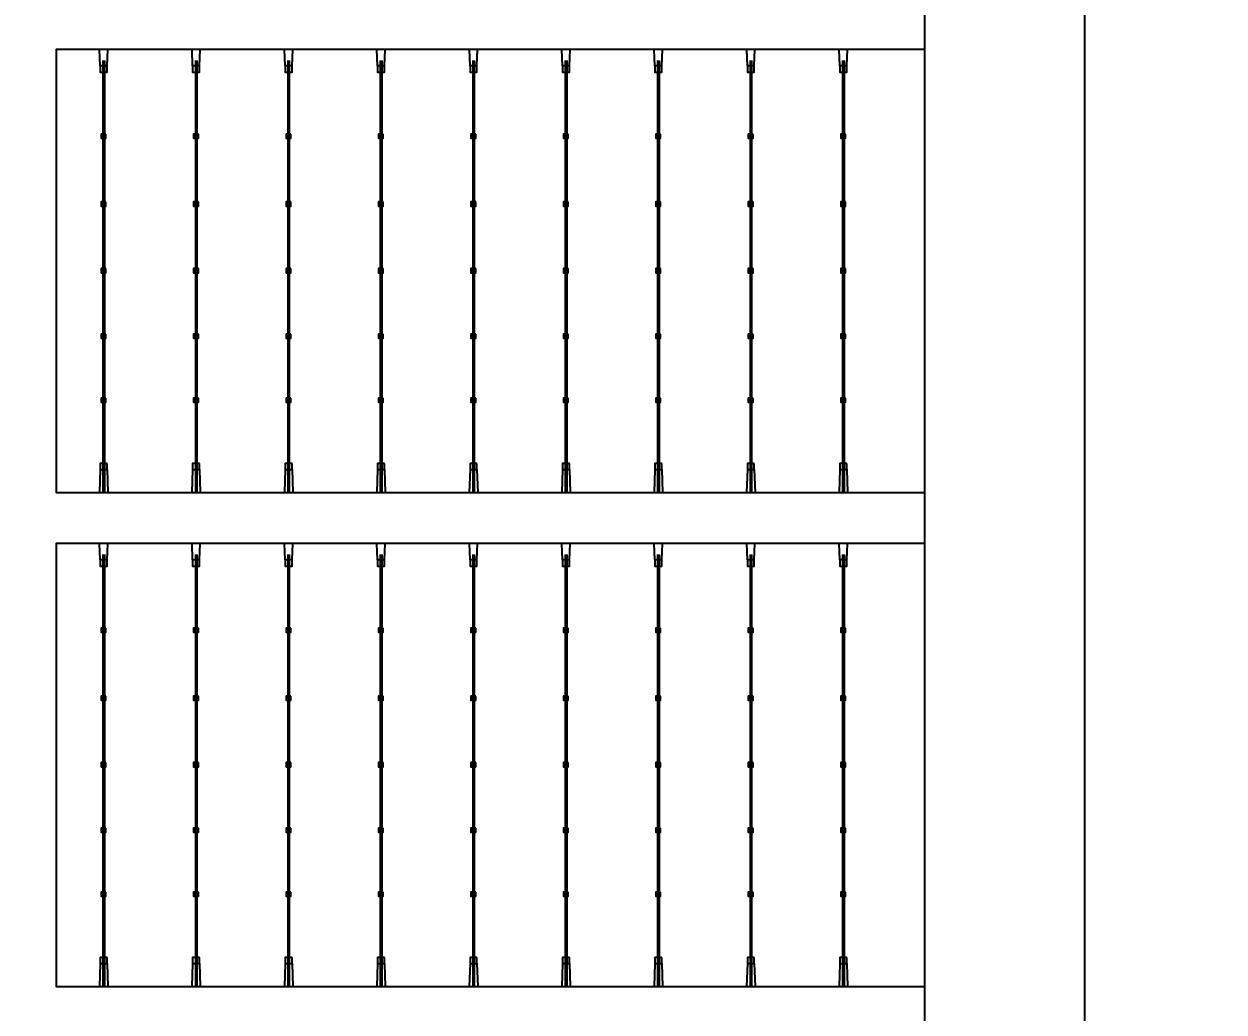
# Model space of a CAD drawing. Header units: millimetres. Extents: x 10297564 to 11610295, y -9287743 to -8409454.
# Drawn here: x 10436461 to 10439594, y -9103410 to -9100829 of the extents above; entities that cross this region are included whole.
import ezdxf

# ---------------------------------------------------------------- set-up
doc = ezdxf.new("R2010")
doc.units = ezdxf.units.MM
doc.header["$LTSCALE"] = 100
doc.layers.add('E1', color=1, linetype='Continuous')
doc.layers.add('Outline', color=5, linetype='Continuous', lineweight=25)
doc.styles.add('HL-S1', font='DotumChe.ttf')
doc.styles.add('MG', font='malgun.ttf')
doc.dimstyles.new('HL-100', dxfattribs={"dimscale": 100, "dimtxt": 3, "dimasz": 4, "dimexe": 2, "dimexo": 2, "dimgap": 1, "dimtad": 1, "dimdec": 0, "dimzin": 0, "dimlunit": 6, "dimtxsty": 'HL-S1', "dimblk": 'DOTSMALL', "dimcen": 4, "dimdle": 2, "dimclrd": 256, "dimclre": 256, "dimclrt": 4, "dimazin": 0, "dimtfac": 1, "dimtdec": 0, "dimtix": 1, "dimtmove": 2, "dimatfit": 3, "dimldrblk": 'DOTSMALL', "dimfxl": 1.5, "dimtolj": 1, "dimtzin": 0, "dimlwd": -1, "dimlwe": -1, "dimarcsym": 0})

# ---------------------------------------------------------------- blocks, each defined once
blk = doc.blocks.new('*D75')
at = {"layer": 'defpoints', "color": 0, "transparency": 16777216}
for p in [(10439230.2, -9073249.8), (10439230.2, -9073249.8), (10423426.7, -9107604.7)]:
    blk.add_point(p, dxfattribs=at)
at = {"layer": 'E1', "color": 1, "transparency": 16777216}
for p, q in [((10439593.6, -9073417), (10439593.6, -9073417)), ((10423593.8, -9107241.3), (10439063, -9073613.2)), ((10423790.1, -9107771.8), (10423790.1, -9107771.8))]:
    blk.add_line(p, q, dxfattribs=at)
for points in [[(10439002.4, -9073585.4), (10439123.6, -9073641.1), (10439230.2, -9073249.8)], [(10423533.3, -9107213.4), (10423654.4, -9107269.1), (10423426.7, -9107604.7)]]:
    blk.add_solid(points, dxfattribs=at)
at = {"layer": 'E1', "color": 7, "transparency": 16777216, "insert": (10430911.1, -9090235.3), "char_height": 500, "attachment_point": 5, "rotation": 65.2972, "style": 'MG'}
blk.add_mtext('\\A1;2711.1', dxfattribs=at)
blk = doc.blocks.new('_DotSmall')
at = {"color": 0, "linetype": 'ByBlock', "const_width": 0.5}
blk.add_lwpolyline([(-0.0625, 0, 1), (0.0625, 0, 1)], format="xyb", close=True, dxfattribs=at)

msp = doc.modelspace()

# ---------------------------------------------------------------- hatches: boundary and pattern name
at = {"true_color": 0x939598}
h = msp.add_hatch(color=252, dxfattribs=at)
h.dxf.hatch_style = 1
h.paths.add_polyline_path([(10436667.3, -9102053.2), (10436671.3, -9102053.2), (10436671.3, -9100924.8), (10436667.3, -9100924.8)])
h = msp.add_hatch(color=252, dxfattribs=at)
h.dxf.hatch_style = 1
h.paths.add_polyline_path([(10436908.6, -9102053.2), (10436912.6, -9102053.2), (10436912.6, -9100924.8), (10436908.6, -9100924.8)])
h = msp.add_hatch(color=252, dxfattribs=at)
h.dxf.hatch_style = 1
h.paths.add_polyline_path([(10437149.9, -9102053.2), (10437153.9, -9102053.2), (10437153.9, -9100924.8), (10437149.9, -9100924.8)])
h = msp.add_hatch(color=252, dxfattribs=at)
h.dxf.hatch_style = 1
h.paths.add_polyline_path([(10437391.2, -9102053.2), (10437395.2, -9102053.2), (10437395.2, -9100924.8), (10437391.2, -9100924.8)])
h = msp.add_hatch(color=252, dxfattribs=at)
h.dxf.hatch_style = 1
h.paths.add_polyline_path([(10437632.5, -9102053.2), (10437636.6, -9102053.2), (10437636.6, -9100924.8), (10437632.5, -9100924.8)])
h = msp.add_hatch(color=252, dxfattribs=at)
h.dxf.hatch_style = 1
h.paths.add_polyline_path([(10437873.8, -9102053.2), (10437877.9, -9102053.2), (10437877.9, -9100924.8), (10437873.8, -9100924.8)])
h = msp.add_hatch(color=252, dxfattribs=at)
h.dxf.hatch_style = 1
h.paths.add_polyline_path([(10438115.1, -9102053.2), (10438119.2, -9102053.2), (10438119.2, -9100924.8), (10438115.1, -9100924.8)])
h = msp.add_hatch(color=252, dxfattribs=at)
h.dxf.hatch_style = 1
h.paths.add_polyline_path([(10438356.4, -9102053.2), (10438360.5, -9102053.2), (10438360.5, -9100924.8), (10438356.4, -9100924.8)])
h = msp.add_hatch(color=252, dxfattribs=at)
h.dxf.hatch_style = 1
h.paths.add_polyline_path([(10438597.7, -9102053.2), (10438601.8, -9102053.2), (10438601.8, -9100924.8), (10438597.7, -9100924.8)])
h = msp.add_hatch(color=252, dxfattribs=at)
h.dxf.hatch_style = 1
h.paths.add_polyline_path([(10436667.3, -9103343.4), (10436671.3, -9103343.4), (10436671.3, -9102215), (10436667.3, -9102215)])
h = msp.add_hatch(color=252, dxfattribs=at)
h.dxf.hatch_style = 1
h.paths.add_polyline_path([(10436908.6, -9103343.4), (10436912.6, -9103343.4), (10436912.6, -9102215), (10436908.6, -9102215)])
h = msp.add_hatch(color=252, dxfattribs=at)
h.dxf.hatch_style = 1
h.paths.add_polyline_path([(10437149.9, -9103343.4), (10437153.9, -9103343.4), (10437153.9, -9102215), (10437149.9, -9102215)])
h = msp.add_hatch(color=252, dxfattribs=at)
h.dxf.hatch_style = 1
h.paths.add_polyline_path([(10437391.2, -9103343.4), (10437395.2, -9103343.4), (10437395.2, -9102215), (10437391.2, -9102215)])
h = msp.add_hatch(color=252, dxfattribs=at)
h.dxf.hatch_style = 1
h.paths.add_polyline_path([(10437632.5, -9103343.4), (10437636.6, -9103343.4), (10437636.6, -9102215), (10437632.5, -9102215)])
h = msp.add_hatch(color=252, dxfattribs=at)
h.dxf.hatch_style = 1
h.paths.add_polyline_path([(10437873.8, -9103343.4), (10437877.9, -9103343.4), (10437877.9, -9102215), (10437873.8, -9102215)])
h = msp.add_hatch(color=252, dxfattribs=at)
h.dxf.hatch_style = 1
h.paths.add_polyline_path([(10438115.1, -9103343.4), (10438119.2, -9103343.4), (10438119.2, -9102215), (10438115.1, -9102215)])
h = msp.add_hatch(color=252, dxfattribs=at)
h.dxf.hatch_style = 1
h.paths.add_polyline_path([(10438356.4, -9103343.4), (10438360.5, -9103343.4), (10438360.5, -9102215), (10438356.4, -9102215)])
h = msp.add_hatch(color=252, dxfattribs=at)
h.dxf.hatch_style = 1
h.paths.add_polyline_path([(10438597.7, -9103343.4), (10438601.8, -9103343.4), (10438601.8, -9102215), (10438597.7, -9102215)])

# ---------------------------------------------------------------- linework, layer by layer
for p, q in [((10439230.2, -9107604.7), (10439230.2, -9073235.9)), ((10438811.7, -9074108.7), (10438811.7, -9106731.9)), ((10436660.2, -9100938.7), (10436658.5, -9100895.5)), ((10436678.4, -9100938.7), (10436680.1, -9100895.5)), ((10436901.5, -9100938.7), (10436899.9, -9100895.5)), ((10436919.7, -9100938.7), (10436921.4, -9100895.5)), ((10437142.8, -9100938.7), (10437141.2, -9100895.5)), ((10437161, -9100938.7), (10437162.7, -9100895.5)), ((10437384.2, -9100938.7), (10437382.5, -9100895.5)), ((10437402.3, -9100938.7), (10437404, -9100895.5)), ((10437625.5, -9100938.7), (10437623.8, -9100895.5)), ((10437643.6, -9100938.7), (10437645.3, -9100895.5)), ((10437866.8, -9100938.7), (10437865.1, -9100895.5)), ((10437884.9, -9100938.7), (10437886.6, -9100895.5)), ((10438108.1, -9100938.7), (10438106.4, -9100895.5)), ((10438126.2, -9100938.7), (10438127.9, -9100895.5)), ((10438349.4, -9100938.7), (10438347.7, -9100895.5)), ((10438367.5, -9100938.7), (10438369.2, -9100895.5)), ((10438590.7, -9100938.7), (10438589, -9100895.5)), ((10438608.8, -9100938.7), (10438610.5, -9100895.5)), ((10436667.3, -9100924.8), (10436667.3, -9102053.2)), ((10436671.3, -9100924.8), (10436671.3, -9102053.2)), ((10436908.6, -9100924.8), (10436908.6, -9102053.2)), ((10436912.6, -9100924.8), (10436912.6, -9102053.2)), ((10437149.9, -9100924.8), (10437149.9, -9102053.2)), ((10437153.9, -9100924.8), (10437153.9, -9102053.2)), ((10437391.2, -9100924.8), (10437391.2, -9102053.2)), ((10437395.2, -9100924.8), (10437395.2, -9102053.2)), ((10437632.5, -9100924.8), (10437632.5, -9102053.2)), ((10437636.6, -9100924.8), (10437636.6, -9102053.2)), ((10437873.8, -9100924.8), (10437873.8, -9102053.2)), ((10437877.9, -9100924.8), (10437877.9, -9102053.2)), ((10438115.1, -9100924.8), (10438115.1, -9102053.2)), ((10438119.2, -9100924.8), (10438119.2, -9102053.2)), ((10438356.4, -9100924.8), (10438356.4, -9102053.2)), ((10438360.5, -9100924.8), (10438360.5, -9102053.2)), ((10438597.7, -9100924.8), (10438597.7, -9102053.2)), ((10438601.8, -9100924.8), (10438601.8, -9102053.2)), ((10436668.9, -9101117.3), (10436668.9, -9100954.8)), ((10436669.7, -9101117.3), (10436669.7, -9100954.8)), ((10436910.2, -9101117.3), (10436910.2, -9100954.8)), ((10436911, -9101117.3), (10436911, -9100954.8)), ((10437151.5, -9101117.3), (10437151.5, -9100954.8)), ((10437152.3, -9101117.3), (10437152.3, -9100954.8)), ((10437392.8, -9101117.3), (10437392.8, -9100954.8)), ((10437393.6, -9101117.3), (10437393.6, -9100954.8)), ((10437634.1, -9101117.3), (10437634.1, -9100954.8)), ((10437634.9, -9101117.3), (10437634.9, -9100954.8)), ((10437875.4, -9101117.3), (10437875.4, -9100954.8)), ((10437876.3, -9101117.3), (10437876.3, -9100954.8)), ((10438116.7, -9101117.3), (10438116.7, -9100954.8)), ((10438117.6, -9101117.3), (10438117.6, -9100954.8)), ((10438358, -9101117.3), (10438358, -9100954.8)), ((10438358.9, -9101117.3), (10438358.9, -9100954.8)), ((10438599.3, -9101117.3), (10438599.3, -9100954.8)), ((10438600.2, -9101117.3), (10438600.2, -9100954.8)), ((10436668.9, -9101468.2), (10436668.9, -9101127.7)), ((10436669.7, -9101468.2), (10436669.7, -9101127.7)), ((10436910.2, -9101468.2), (10436910.2, -9101127.7)), ((10436911, -9101468.2), (10436911, -9101127.7)), ((10437151.5, -9101468.2), (10437151.5, -9101127.7)), ((10437152.3, -9101468.2), (10437152.3, -9101127.7)), ((10437392.8, -9101468.2), (10437392.8, -9101127.7)), ((10437393.6, -9101468.2), (10437393.6, -9101127.7)), ((10437634.1, -9101468.2), (10437634.1, -9101127.7)), ((10437634.9, -9101468.2), (10437634.9, -9101127.7)), ((10437875.4, -9101468.2), (10437875.4, -9101127.7)), ((10437876.3, -9101468.2), (10437876.3, -9101127.7)), ((10438116.7, -9101468.2), (10438116.7, -9101127.7)), ((10438117.6, -9101468.2), (10438117.6, -9101127.7)), ((10438358, -9101468.2), (10438358, -9101127.7)), ((10438358.9, -9101468.2), (10438358.9, -9101127.7)), ((10438599.3, -9101468.2), (10438599.3, -9101127.7)), ((10438600.2, -9101468.2), (10438600.2, -9101127.7)), ((10436668.9, -9101992.3), (10436668.9, -9101478.7)), ((10436669.7, -9101992.3), (10436669.7, -9101478.7)), ((10436910.2, -9101992.3), (10436910.2, -9101478.7)), ((10436911, -9101992.3), (10436911, -9101478.7)), ((10437151.5, -9101992.3), (10437151.5, -9101478.7)), ((10437152.3, -9101992.3), (10437152.3, -9101478.7)), ((10437392.8, -9101992.3), (10437392.8, -9101478.7)), ((10437393.6, -9101992.3), (10437393.6, -9101478.7)), ((10437634.1, -9101992.3), (10437634.1, -9101478.7)), ((10437634.9, -9101992.3), (10437634.9, -9101478.7)), ((10437875.4, -9101992.3), (10437875.4, -9101478.7)), ((10437876.3, -9101992.3), (10437876.3, -9101478.7)), ((10438116.7, -9101992.3), (10438116.7, -9101478.7)), ((10438117.6, -9101992.3), (10438117.6, -9101478.7)), ((10438358, -9101992.3), (10438358, -9101478.7)), ((10438358.9, -9101992.3), (10438358.9, -9101478.7)), ((10438599.3, -9101639.5), (10438599.3, -9101478.7)), ((10438600.2, -9101639.5), (10438600.2, -9101478.7)), ((10438599.3, -9101992.3), (10438599.3, -9101650)), ((10438600.2, -9101992.3), (10438600.2, -9101650)), ((10436660.2, -9101993), (10436658.3, -9102053.2)), ((10436678.4, -9101993), (10436680.3, -9102053.2)), ((10436901.5, -9101993), (10436899.6, -9102053.2)), ((10436919.7, -9101993), (10436921.6, -9102053.2)), ((10437142.8, -9101993), (10437140.9, -9102053.2)), ((10437161, -9101993), (10437162.9, -9102053.2)), ((10437384.2, -9101993), (10437382.2, -9102053.2)), ((10437402.3, -9101993), (10437404.3, -9102053.2)), ((10437625.5, -9101993), (10437623.5, -9102053.2)), ((10437643.6, -9101993), (10437645.6, -9102053.2)), ((10437866.8, -9101993), (10437864.8, -9102053.2)), ((10437884.9, -9101993), (10437886.9, -9102053.2)), ((10438108.1, -9101993), (10438106.1, -9102053.2)), ((10438126.2, -9101993), (10438128.2, -9102053.2)), ((10438349.4, -9101993), (10438347.4, -9102053.2)), ((10438367.5, -9101993), (10438369.5, -9102053.2)), ((10438590.7, -9101993), (10438588.7, -9102053.2)), ((10438608.8, -9101993), (10438610.8, -9102053.2)), ((10436660.2, -9102229), (10436658.5, -9102185.7)), ((10436678.4, -9102229), (10436680.1, -9102185.7)), ((10436901.5, -9102229), (10436899.9, -9102185.7)), ((10436919.7, -9102229), (10436921.4, -9102185.7)), ((10437142.8, -9102229), (10437141.2, -9102185.7)), ((10437161, -9102229), (10437162.7, -9102185.7)), ((10437384.2, -9102229), (10437382.5, -9102185.7)), ((10437402.3, -9102229), (10437404, -9102185.7)), ((10437625.5, -9102229), (10437623.8, -9102185.7)), ((10437643.6, -9102229), (10437645.3, -9102185.7)), ((10437866.8, -9102229), (10437865.1, -9102185.7)), ((10437884.9, -9102229), (10437886.6, -9102185.7)), ((10438108.1, -9102229), (10438106.4, -9102185.7)), ((10438126.2, -9102229), (10438127.9, -9102185.7)), ((10438349.4, -9102229), (10438347.7, -9102185.7)), ((10438367.5, -9102229), (10438369.2, -9102185.7)), ((10438590.7, -9102229), (10438589, -9102185.7)), ((10438608.8, -9102229), (10438610.5, -9102185.7)), ((10436667.3, -9102215), (10436667.3, -9103343.4)), ((10436671.3, -9102215), (10436671.3, -9103343.4)), ((10436908.6, -9102215), (10436908.6, -9103343.4)), ((10436912.6, -9102215), (10436912.6, -9103343.4)), ((10437149.9, -9102215), (10437149.9, -9103343.4)), ((10437153.9, -9102215), (10437153.9, -9103343.4)), ((10437391.2, -9102215), (10437391.2, -9103343.4)), ((10437395.2, -9102215), (10437395.2, -9103343.4)), ((10437632.5, -9102215), (10437632.5, -9103343.4)), ((10437636.6, -9102215), (10437636.6, -9103343.4)), ((10437873.8, -9102215), (10437873.8, -9103343.4)), ((10437877.9, -9102215), (10437877.9, -9103343.4)), ((10438115.1, -9102215), (10438115.1, -9103343.4)), ((10438119.2, -9102215), (10438119.2, -9103343.4)), ((10438356.4, -9102215), (10438356.4, -9103343.4)), ((10438360.5, -9102215), (10438360.5, -9103343.4)), ((10438597.7, -9102215), (10438597.7, -9103343.4)), ((10438601.8, -9102215), (10438601.8, -9103343.4)), ((10436668.9, -9102407.5), (10436668.9, -9102245)), ((10436669.7, -9102407.5), (10436669.7, -9102245)), ((10436910.2, -9102407.5), (10436910.2, -9102245)), ((10436911, -9102407.5), (10436911, -9102245)), ((10437151.5, -9102407.5), (10437151.5, -9102245)), ((10437152.3, -9102407.5), (10437152.3, -9102245)), ((10437392.8, -9102407.5), (10437392.8, -9102245)), ((10437393.6, -9102407.5), (10437393.6, -9102245)), ((10437634.1, -9102407.5), (10437634.1, -9102245)), ((10437634.9, -9102407.5), (10437634.9, -9102245)), ((10437875.4, -9102407.5), (10437875.4, -9102245)), ((10437876.3, -9102407.5), (10437876.3, -9102245)), ((10438116.7, -9102407.5), (10438116.7, -9102245)), ((10438117.6, -9102407.5), (10438117.6, -9102245)), ((10438358, -9102407.5), (10438358, -9102245)), ((10438358.9, -9102407.5), (10438358.9, -9102245)), ((10438599.3, -9102407.5), (10438599.3, -9102245)), ((10438600.2, -9102407.5), (10438600.2, -9102245)), ((10436668.9, -9102758.4), (10436668.9, -9102418)), ((10436669.7, -9102758.4), (10436669.7, -9102418)), ((10436910.2, -9102758.4), (10436910.2, -9102418)), ((10436911, -9102758.4), (10436911, -9102418)), ((10437151.5, -9102758.4), (10437151.5, -9102418)), ((10437152.3, -9102758.4), (10437152.3, -9102418)), ((10437392.8, -9102758.4), (10437392.8, -9102418)), ((10437393.6, -9102758.4), (10437393.6, -9102418)), ((10437634.1, -9102758.4), (10437634.1, -9102418)), ((10437634.9, -9102758.4), (10437634.9, -9102418)), ((10437875.4, -9102758.4), (10437875.4, -9102418)), ((10437876.3, -9102758.4), (10437876.3, -9102418)), ((10438116.7, -9102758.4), (10438116.7, -9102418)), ((10438117.6, -9102758.4), (10438117.6, -9102418)), ((10438358, -9102758.4), (10438358, -9102418)), ((10438358.9, -9102758.4), (10438358.9, -9102418)), ((10438599.3, -9102758.4), (10438599.3, -9102418)), ((10438600.2, -9102758.4), (10438600.2, -9102418)), ((10436668.9, -9103282.5), (10436668.9, -9102768.9)), ((10436669.7, -9103282.5), (10436669.7, -9102768.9)), ((10436910.2, -9103282.5), (10436910.2, -9102768.9)), ((10436911, -9103282.5), (10436911, -9102768.9)), ((10437151.5, -9103282.5), (10437151.5, -9102768.9)), ((10437152.3, -9103282.5), (10437152.3, -9102768.9)), ((10437392.8, -9103282.5), (10437392.8, -9102768.9)), ((10437393.6, -9103282.5), (10437393.6, -9102768.9)), ((10437634.1, -9103282.5), (10437634.1, -9102768.9)), ((10437634.9, -9103282.5), (10437634.9, -9102768.9)), ((10437875.4, -9103282.5), (10437875.4, -9102768.9)), ((10437876.3, -9103282.5), (10437876.3, -9102768.9)), ((10438116.7, -9103282.5), (10438116.7, -9102768.9)), ((10438117.6, -9103282.5), (10438117.6, -9102768.9)), ((10438358, -9103282.5), (10438358, -9102768.9)), ((10438358.9, -9103282.5), (10438358.9, -9102768.9)), ((10438599.3, -9102929.7), (10438599.3, -9102768.9)), ((10438600.2, -9102929.7), (10438600.2, -9102768.9)), ((10438599.3, -9103282.5), (10438599.3, -9102940.2)), ((10438600.2, -9103282.5), (10438600.2, -9102940.2)), ((10436660.2, -9103283.2), (10436658.3, -9103343.4)), ((10436678.4, -9103283.2), (10436680.3, -9103343.4)), ((10436901.5, -9103283.2), (10436899.6, -9103343.4)), ((10436919.7, -9103283.2), (10436921.6, -9103343.4)), ((10437142.8, -9103283.2), (10437140.9, -9103343.4)), ((10437161, -9103283.2), (10437162.9, -9103343.4)), ((10437384.2, -9103283.2), (10437382.2, -9103343.4)), ((10437402.3, -9103283.2), (10437404.3, -9103343.4)), ((10437625.5, -9103283.2), (10437623.5, -9103343.4)), ((10437643.6, -9103283.2), (10437645.6, -9103343.4)), ((10437866.8, -9103283.2), (10437864.8, -9103343.4)), ((10437884.9, -9103283.2), (10437886.9, -9103343.4)), ((10438108.1, -9103283.2), (10438106.1, -9103343.4)), ((10438126.2, -9103283.2), (10438128.2, -9103343.4)), ((10438349.4, -9103283.2), (10438347.4, -9103343.4)), ((10438367.5, -9103283.2), (10438369.5, -9103343.4)), ((10438590.7, -9103283.2), (10438588.7, -9103343.4)), ((10438608.8, -9103283.2), (10438610.8, -9103343.4))]:
    msp.add_line(p, q)
at = {"color": 4}
for points in [[(10436678.4, -9100938.7), (10436660.2, -9100938.7), (10436660.2, -9100954.8), (10436678.4, -9100954.8)], [(10436919.7, -9100938.7), (10436901.5, -9100938.7), (10436901.5, -9100954.8), (10436919.7, -9100954.8)], [(10437161, -9100938.7), (10437142.8, -9100938.7), (10437142.8, -9100954.8), (10437161, -9100954.8)], [(10437402.3, -9100938.7), (10437384.2, -9100938.7), (10437384.2, -9100954.8), (10437402.3, -9100954.8)], [(10437643.6, -9100938.7), (10437625.5, -9100938.7), (10437625.5, -9100954.8), (10437643.6, -9100954.8)], [(10437884.9, -9100938.7), (10437866.8, -9100938.7), (10437866.8, -9100954.8), (10437884.9, -9100954.8)], [(10438126.2, -9100938.7), (10438108.1, -9100938.7), (10438108.1, -9100954.8), (10438126.2, -9100954.8)], [(10438367.5, -9100938.7), (10438349.4, -9100938.7), (10438349.4, -9100954.8), (10438367.5, -9100954.8)], [(10438608.8, -9100938.7), (10438590.7, -9100938.7), (10438590.7, -9100954.8), (10438608.8, -9100954.8)], [(10436675.2, -9101117.3), (10436662.7, -9101117.3), (10436662.7, -9101127.7), (10436675.2, -9101127.7)], [(10436916.5, -9101117.3), (10436904, -9101117.3), (10436904, -9101127.7), (10436916.5, -9101127.7)], [(10437157.8, -9101117.3), (10437145.3, -9101117.3), (10437145.3, -9101127.7), (10437157.8, -9101127.7)], [(10437399.1, -9101117.3), (10437386.6, -9101117.3), (10437386.6, -9101127.7), (10437399.1, -9101127.7)], [(10437640.5, -9101117.3), (10437627.9, -9101117.3), (10437627.9, -9101127.7), (10437640.5, -9101127.7)], [(10437881.8, -9101117.3), (10437869.2, -9101117.3), (10437869.2, -9101127.7), (10437881.8, -9101127.7)], [(10438123.1, -9101117.3), (10438110.5, -9101117.3), (10438110.5, -9101127.7), (10438123.1, -9101127.7)], [(10438364.4, -9101117.3), (10438351.8, -9101117.3), (10438351.8, -9101127.7), (10438364.4, -9101127.7)], [(10438605.7, -9101117.3), (10438593.1, -9101117.3), (10438593.1, -9101127.7), (10438605.7, -9101127.7)], [(10436675.2, -9101294.1), (10436662.7, -9101294.1), (10436662.7, -9101304.6), (10436675.2, -9101304.6)], [(10436916.5, -9101294.1), (10436904, -9101294.1), (10436904, -9101304.6), (10436916.5, -9101304.6)], [(10437157.8, -9101294.1), (10437145.3, -9101294.1), (10437145.3, -9101304.6), (10437157.8, -9101304.6)], [(10437399.1, -9101294.1), (10437386.6, -9101294.1), (10437386.6, -9101304.6), (10437399.1, -9101304.6)], [(10437640.5, -9101294.1), (10437627.9, -9101294.1), (10437627.9, -9101304.6), (10437640.5, -9101304.6)], [(10437881.8, -9101294.1), (10437869.2, -9101294.1), (10437869.2, -9101304.6), (10437881.8, -9101304.6)], [(10438123.1, -9101294.1), (10438110.5, -9101294.1), (10438110.5, -9101304.6), (10438123.1, -9101304.6)], [(10438364.4, -9101294.1), (10438351.8, -9101294.1), (10438351.8, -9101304.6), (10438364.4, -9101304.6)], [(10438605.7, -9101294.1), (10438593.1, -9101294.1), (10438593.1, -9101304.6), (10438605.7, -9101304.6)], [(10436675.2, -9101468.2), (10436662.7, -9101468.2), (10436662.7, -9101478.7), (10436675.2, -9101478.7)], [(10436916.5, -9101468.2), (10436904, -9101468.2), (10436904, -9101478.7), (10436916.5, -9101478.7)], [(10437157.8, -9101468.2), (10437145.3, -9101468.2), (10437145.3, -9101478.7), (10437157.8, -9101478.7)], [(10437399.1, -9101468.2), (10437386.6, -9101468.2), (10437386.6, -9101478.7), (10437399.1, -9101478.7)], [(10437640.5, -9101468.2), (10437627.9, -9101468.2), (10437627.9, -9101478.7), (10437640.5, -9101478.7)], [(10437881.8, -9101468.2), (10437869.2, -9101468.2), (10437869.2, -9101478.7), (10437881.8, -9101478.7)], [(10438123.1, -9101468.2), (10438110.5, -9101468.2), (10438110.5, -9101478.7), (10438123.1, -9101478.7)], [(10438364.4, -9101468.2), (10438351.8, -9101468.2), (10438351.8, -9101478.7), (10438364.4, -9101478.7)], [(10438605.7, -9101468.2), (10438593.1, -9101468.2), (10438593.1, -9101478.7), (10438605.7, -9101478.7)], [(10436675.2, -9101639.5), (10436662.7, -9101639.5), (10436662.7, -9101650), (10436675.2, -9101650)], [(10436916.5, -9101639.5), (10436904, -9101639.5), (10436904, -9101650), (10436916.5, -9101650)], [(10437157.8, -9101639.5), (10437145.3, -9101639.5), (10437145.3, -9101650), (10437157.8, -9101650)], [(10437399.1, -9101639.5), (10437386.6, -9101639.5), (10437386.6, -9101650), (10437399.1, -9101650)], [(10437640.5, -9101639.5), (10437627.9, -9101639.5), (10437627.9, -9101650), (10437640.5, -9101650)], [(10437881.8, -9101639.5), (10437869.2, -9101639.5), (10437869.2, -9101650), (10437881.8, -9101650)], [(10438123.1, -9101639.5), (10438110.5, -9101639.5), (10438110.5, -9101650), (10438123.1, -9101650)], [(10438364.4, -9101639.5), (10438351.8, -9101639.5), (10438351.8, -9101650), (10438364.4, -9101650)], [(10438605.7, -9101639.5), (10438593.1, -9101639.5), (10438593.1, -9101650), (10438605.7, -9101650)], [(10436675.2, -9101806.6), (10436662.7, -9101806.6), (10436662.7, -9101817.1), (10436675.2, -9101817.1)], [(10436916.5, -9101806.6), (10436904, -9101806.6), (10436904, -9101817.1), (10436916.5, -9101817.1)], [(10437157.8, -9101806.6), (10437145.3, -9101806.6), (10437145.3, -9101817.1), (10437157.8, -9101817.1)], [(10437399.1, -9101806.6), (10437386.6, -9101806.6), (10437386.6, -9101817.1), (10437399.1, -9101817.1)], [(10437640.5, -9101806.6), (10437627.9, -9101806.6), (10437627.9, -9101817.1), (10437640.5, -9101817.1)], [(10437881.8, -9101806.6), (10437869.2, -9101806.6), (10437869.2, -9101817.1), (10437881.8, -9101817.1)], [(10438123.1, -9101806.6), (10438110.5, -9101806.6), (10438110.5, -9101817.1), (10438123.1, -9101817.1)], [(10438364.4, -9101806.6), (10438351.8, -9101806.6), (10438351.8, -9101817.1), (10438364.4, -9101817.1)], [(10438605.7, -9101806.6), (10438593.1, -9101806.6), (10438593.1, -9101817.1), (10438605.7, -9101817.1)], [(10436678.4, -9101976.9), (10436660.2, -9101976.9), (10436660.2, -9101993), (10436678.4, -9101993)], [(10436919.7, -9101976.9), (10436901.5, -9101976.9), (10436901.5, -9101993), (10436919.7, -9101993)], [(10437161, -9101976.9), (10437142.8, -9101976.9), (10437142.8, -9101993), (10437161, -9101993)], [(10437402.3, -9101976.9), (10437384.2, -9101976.9), (10437384.2, -9101993), (10437402.3, -9101993)], [(10437643.6, -9101976.9), (10437625.5, -9101976.9), (10437625.5, -9101993), (10437643.6, -9101993)], [(10437884.9, -9101976.9), (10437866.8, -9101976.9), (10437866.8, -9101993), (10437884.9, -9101993)], [(10438126.2, -9101976.9), (10438108.1, -9101976.9), (10438108.1, -9101993), (10438126.2, -9101993)], [(10438367.5, -9101976.9), (10438349.4, -9101976.9), (10438349.4, -9101993), (10438367.5, -9101993)], [(10438608.8, -9101976.9), (10438590.7, -9101976.9), (10438590.7, -9101993), (10438608.8, -9101993)], [(10436678.4, -9102229), (10436660.2, -9102229), (10436660.2, -9102245), (10436678.4, -9102245)], [(10436919.7, -9102229), (10436901.5, -9102229), (10436901.5, -9102245), (10436919.7, -9102245)], [(10437161, -9102229), (10437142.8, -9102229), (10437142.8, -9102245), (10437161, -9102245)], [(10437402.3, -9102229), (10437384.2, -9102229), (10437384.2, -9102245), (10437402.3, -9102245)], [(10437643.6, -9102229), (10437625.5, -9102229), (10437625.5, -9102245), (10437643.6, -9102245)], [(10437884.9, -9102229), (10437866.8, -9102229), (10437866.8, -9102245), (10437884.9, -9102245)], [(10438126.2, -9102229), (10438108.1, -9102229), (10438108.1, -9102245), (10438126.2, -9102245)], [(10438367.5, -9102229), (10438349.4, -9102229), (10438349.4, -9102245), (10438367.5, -9102245)], [(10438608.8, -9102229), (10438590.7, -9102229), (10438590.7, -9102245), (10438608.8, -9102245)], [(10436675.2, -9102407.5), (10436662.7, -9102407.5), (10436662.7, -9102418), (10436675.2, -9102418)], [(10436916.5, -9102407.5), (10436904, -9102407.5), (10436904, -9102418), (10436916.5, -9102418)], [(10437157.8, -9102407.5), (10437145.3, -9102407.5), (10437145.3, -9102418), (10437157.8, -9102418)], [(10437399.1, -9102407.5), (10437386.6, -9102407.5), (10437386.6, -9102418), (10437399.1, -9102418)], [(10437640.5, -9102407.5), (10437627.9, -9102407.5), (10437627.9, -9102418), (10437640.5, -9102418)], [(10437881.8, -9102407.5), (10437869.2, -9102407.5), (10437869.2, -9102418), (10437881.8, -9102418)], [(10438123.1, -9102407.5), (10438110.5, -9102407.5), (10438110.5, -9102418), (10438123.1, -9102418)], [(10438364.4, -9102407.5), (10438351.8, -9102407.5), (10438351.8, -9102418), (10438364.4, -9102418)], [(10438605.7, -9102407.5), (10438593.1, -9102407.5), (10438593.1, -9102418), (10438605.7, -9102418)], [(10436675.2, -9102584.4), (10436662.7, -9102584.4), (10436662.7, -9102594.8), (10436675.2, -9102594.8)], [(10436916.5, -9102584.4), (10436904, -9102584.4), (10436904, -9102594.8), (10436916.5, -9102594.8)], [(10437157.8, -9102584.4), (10437145.3, -9102584.4), (10437145.3, -9102594.8), (10437157.8, -9102594.8)], [(10437399.1, -9102584.4), (10437386.6, -9102584.4), (10437386.6, -9102594.8), (10437399.1, -9102594.8)], [(10437640.5, -9102584.4), (10437627.9, -9102584.4), (10437627.9, -9102594.8), (10437640.5, -9102594.8)], [(10437881.8, -9102584.4), (10437869.2, -9102584.4), (10437869.2, -9102594.8), (10437881.8, -9102594.8)], [(10438123.1, -9102584.4), (10438110.5, -9102584.4), (10438110.5, -9102594.8), (10438123.1, -9102594.8)], [(10438364.4, -9102584.4), (10438351.8, -9102584.4), (10438351.8, -9102594.8), (10438364.4, -9102594.8)], [(10438605.7, -9102584.4), (10438593.1, -9102584.4), (10438593.1, -9102594.8), (10438605.7, -9102594.8)], [(10436675.2, -9102758.4), (10436662.7, -9102758.4), (10436662.7, -9102768.9), (10436675.2, -9102768.9)], [(10436916.5, -9102758.4), (10436904, -9102758.4), (10436904, -9102768.9), (10436916.5, -9102768.9)], [(10437157.8, -9102758.4), (10437145.3, -9102758.4), (10437145.3, -9102768.9), (10437157.8, -9102768.9)], [(10437399.1, -9102758.4), (10437386.6, -9102758.4), (10437386.6, -9102768.9), (10437399.1, -9102768.9)], [(10437640.5, -9102758.4), (10437627.9, -9102758.4), (10437627.9, -9102768.9), (10437640.5, -9102768.9)], [(10437881.8, -9102758.4), (10437869.2, -9102758.4), (10437869.2, -9102768.9), (10437881.8, -9102768.9)], [(10438123.1, -9102758.4), (10438110.5, -9102758.4), (10438110.5, -9102768.9), (10438123.1, -9102768.9)], [(10438364.4, -9102758.4), (10438351.8, -9102758.4), (10438351.8, -9102768.9), (10438364.4, -9102768.9)], [(10438605.7, -9102758.4), (10438593.1, -9102758.4), (10438593.1, -9102768.9), (10438605.7, -9102768.9)], [(10436675.2, -9102929.7), (10436662.7, -9102929.7), (10436662.7, -9102940.2), (10436675.2, -9102940.2)], [(10436916.5, -9102929.7), (10436904, -9102929.7), (10436904, -9102940.2), (10436916.5, -9102940.2)], [(10437157.8, -9102929.7), (10437145.3, -9102929.7), (10437145.3, -9102940.2), (10437157.8, -9102940.2)], [(10437399.1, -9102929.7), (10437386.6, -9102929.7), (10437386.6, -9102940.2), (10437399.1, -9102940.2)], [(10437640.5, -9102929.7), (10437627.9, -9102929.7), (10437627.9, -9102940.2), (10437640.5, -9102940.2)], [(10437881.8, -9102929.7), (10437869.2, -9102929.7), (10437869.2, -9102940.2), (10437881.8, -9102940.2)], [(10438123.1, -9102929.7), (10438110.5, -9102929.7), (10438110.5, -9102940.2), (10438123.1, -9102940.2)], [(10438364.4, -9102929.7), (10438351.8, -9102929.7), (10438351.8, -9102940.2), (10438364.4, -9102940.2)], [(10438605.7, -9102929.7), (10438593.1, -9102929.7), (10438593.1, -9102940.2), (10438605.7, -9102940.2)], [(10436675.2, -9103096.8), (10436662.7, -9103096.8), (10436662.7, -9103107.3), (10436675.2, -9103107.3)], [(10436916.5, -9103096.8), (10436904, -9103096.8), (10436904, -9103107.3), (10436916.5, -9103107.3)], [(10437157.8, -9103096.8), (10437145.3, -9103096.8), (10437145.3, -9103107.3), (10437157.8, -9103107.3)], [(10437399.1, -9103096.8), (10437386.6, -9103096.8), (10437386.6, -9103107.3), (10437399.1, -9103107.3)], [(10437640.5, -9103096.8), (10437627.9, -9103096.8), (10437627.9, -9103107.3), (10437640.5, -9103107.3)], [(10437881.8, -9103096.8), (10437869.2, -9103096.8), (10437869.2, -9103107.3), (10437881.8, -9103107.3)], [(10438123.1, -9103096.8), (10438110.5, -9103096.8), (10438110.5, -9103107.3), (10438123.1, -9103107.3)], [(10438364.4, -9103096.8), (10438351.8, -9103096.8), (10438351.8, -9103107.3), (10438364.4, -9103107.3)], [(10438605.7, -9103096.8), (10438593.1, -9103096.8), (10438593.1, -9103107.3), (10438605.7, -9103107.3)], [(10436678.4, -9103267.1), (10436660.2, -9103267.1), (10436660.2, -9103283.2), (10436678.4, -9103283.2)], [(10436919.7, -9103267.1), (10436901.5, -9103267.1), (10436901.5, -9103283.2), (10436919.7, -9103283.2)], [(10437161, -9103267.1), (10437142.8, -9103267.1), (10437142.8, -9103283.2), (10437161, -9103283.2)], [(10437402.3, -9103267.1), (10437384.2, -9103267.1), (10437384.2, -9103283.2), (10437402.3, -9103283.2)], [(10437643.6, -9103267.1), (10437625.5, -9103267.1), (10437625.5, -9103283.2), (10437643.6, -9103283.2)], [(10437884.9, -9103267.1), (10437866.8, -9103267.1), (10437866.8, -9103283.2), (10437884.9, -9103283.2)], [(10438126.2, -9103267.1), (10438108.1, -9103267.1), (10438108.1, -9103283.2), (10438126.2, -9103283.2)], [(10438367.5, -9103267.1), (10438349.4, -9103267.1), (10438349.4, -9103283.2), (10438367.5, -9103283.2)], [(10438608.8, -9103267.1), (10438590.7, -9103267.1), (10438590.7, -9103283.2), (10438608.8, -9103283.2)]]:
    msp.add_lwpolyline(points, close=True, dxfattribs=at)
at = {"layer": 'Outline'}
for points in [[(10438811.7, -9100895.5), (10436545, -9100895.5), (10436545, -9102053.2), (10438811.7, -9102053.2)], [(10438811.7, -9102185.7), (10436545, -9102185.7), (10436545, -9103343.4), (10438811.7, -9103343.4)]]:
    msp.add_lwpolyline(points, dxfattribs=at)

# ---------------------------------------------------------------- dimensions: what is measured, and where the dimension line sits
at = {"layer": 'E1'}
dim = msp.add_aligned_dim(p1=(10423426.7, -9107604.7), p2=(10439230.2, -9073249.8), distance=0, text='2711.1', dimstyle='HL-100', override={"dimscale": 200, "dimtxt": 2.5, "dimasz": 2, "dimtxsty": 'MG', "dimsah": 1, "dimclrd": 1, "dimclre": 1, "dimclrt": 7}, dxfattribs=at)
dim.commit()
dim.dimension.update_dxf_attribs({"geometry": '*D75', "text_midpoint": (10430911.1, -9090235.3)})

doc.saveas('drawing.dxf')
